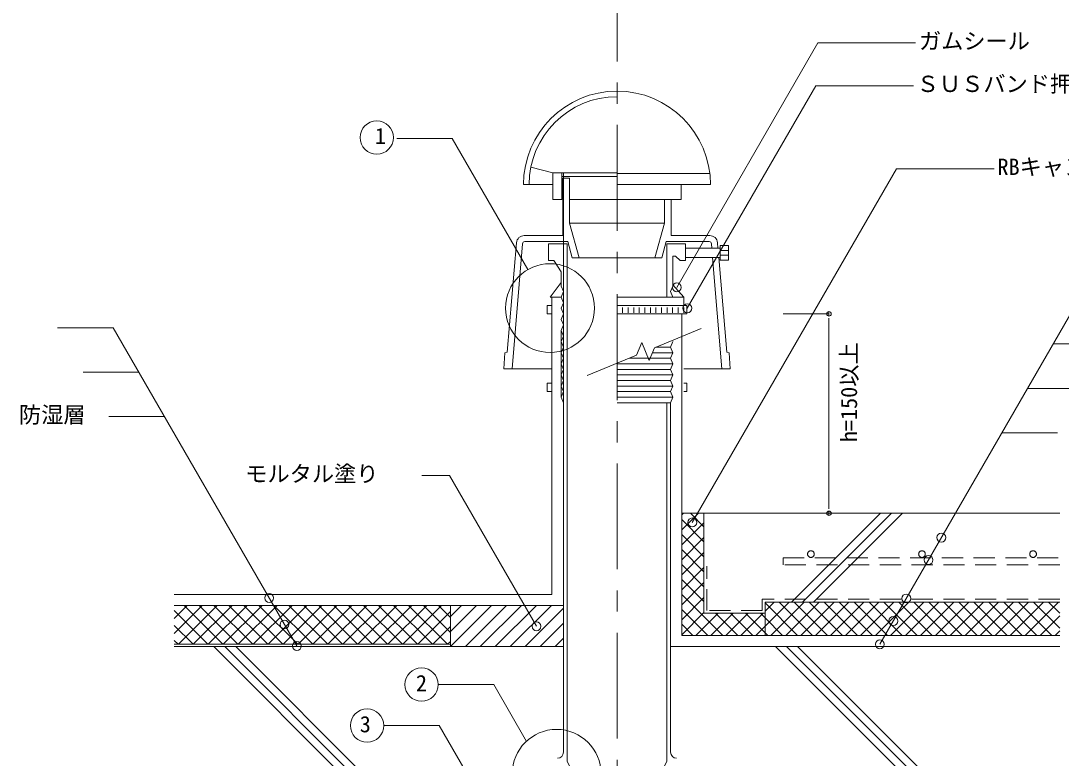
# Model space of a CAD drawing. Units: millimetres, scale not verified. Extents: x -1380 to 1380, y -955 to 955.
# Drawn here: x -693 to 244, y -373 to 291 of the extents above; entities that cross this region are included whole.
import ezdxf
from ezdxf.enums import TextEntityAlignment as Align

# ---------------------------------------------------------------- set-up
doc = ezdxf.new("R2010")
doc.units = ezdxf.units.MM
doc.header["$LTSCALE"] = 3
doc.linetypes.add('USER1', pattern=[9.525, 6.35, -3.175])
doc.linetypes.add('USER3', pattern=[50.8, 31.75, -6.35, 6.35, -6.35])
for name, color, linetype, lineweight in [('0-0_0', 7, 'Continuous', 9), ('0-1_HATCH', 9, 'Continuous', 18), ('0-2_KUTAI', 3, 'Continuous', 18), ('0-3_BOUSUI', 1, 'Continuous', 18), ('0-4_MOJI', 7, 'Continuous', 18), ('0-5_KANAMONO', 4, 'Continuous', 18), ('0-6_TENSEN', 4, 'USER1', 18), ('0-7_BUHIN', 7, 'USER1', 9), ('0-9_sunpo', 7, 'Continuous', 18), ('0-A_KANAMONO_SCREW', 4, 'Continuous', 18), ('0-B_KIJUN', 1, 'USER3', 18), ('0-C_ZATU', 6, 'Continuous', 18)]:
    doc.layers.add(name, color=color, linetype=linetype, lineweight=lineweight)
doc.styles.add('ＭＳ ゴシック', font='')
doc.styles.get('ＭＳ ゴシック').set_extended_font_data('MS Gothic')

# ---------------------------------------------------------------- blocks, each defined once
blk = doc.blocks.new('_DOT')
at = {"layer": '0-0_0'}
for p, q in [((-0.5, 0), (-1, 0)), ((0.25, 0), (-0.25, 0))]:
    blk.add_line(p, q, dxfattribs=at)
blk.add_circle((0, 0), 0.25, dxfattribs=at)

msp = doc.modelspace()

# ---------------------------------------------------------------- linework, layer by layer
at = {"layer": '0-1_HATCH'}
for p, q in [((-97.822, -153.88), (-96.249, -152.307)), ((-97.822, -167.35), (-82.779, -152.307)), ((-77.822, -177.999), (-97.822, -157.999)), ((-77.822, -164.528), (-90.043, -152.307)), ((81.032, -152.307), (1.032, -232.307)), ((90.932, -152.307), (10.932, -232.307)), ((100.831, -152.307), (20.831, -232.307)), ((-97.822, -180.82), (-77.822, -160.82)), ((-77.822, -191.469), (-97.822, -171.469)), ((-97.822, -194.291), (-77.822, -174.291)), ((-77.822, -204.939), (-97.822, -184.939)), ((-97.822, -207.761), (-77.822, -187.761)), ((-77.822, -218.41), (-97.822, -198.41)), ((-97.822, -221.231), (-77.822, -201.231)), ((-77.822, -231.88), (-97.822, -211.88)), ((-97.822, -234.702), (-77.822, -214.702)), ((-60.865, -262.307), (-97.822, -225.35)), ((-97.822, -248.172), (-77.822, -228.172)), ((-22.822, -240.524), (-14.605, -232.307)), ((-22.822, -253.995), (-1.134, -232.307)), ((6.487, -262.307), (-22.822, -232.999)), ((-17.664, -262.307), (12.336, -232.307)), ((19.957, -262.307), (-10.043, -232.307)), ((-4.194, -262.307), (25.806, -232.307)), ((33.428, -262.307), (3.428, -232.307)), ((9.277, -262.307), (39.277, -232.307)), ((46.898, -262.307), (16.898, -232.307)), ((22.747, -262.307), (52.747, -232.307)), ((60.368, -262.307), (30.368, -232.307)), ((36.217, -262.307), (66.217, -232.307)), ((73.839, -262.307), (43.839, -232.307)), ((49.688, -262.307), (79.688, -232.307)), ((87.309, -262.307), (57.309, -232.307)), ((63.158, -262.307), (93.158, -232.307)), ((100.78, -262.307), (70.78, -232.307)), ((76.629, -262.307), (106.629, -232.307)), ((114.25, -262.307), (84.25, -232.307)), ((90.099, -262.307), (120.099, -232.307)), ((127.72, -262.307), (97.72, -232.307)), ((103.569, -262.307), (133.569, -232.307)), ((141.191, -262.307), (111.191, -232.307)), ((117.04, -262.307), (147.04, -232.307)), ((154.661, -262.307), (124.661, -232.307)), ((130.51, -262.307), (160.51, -232.307)), ((168.131, -262.307), (138.131, -232.307)), ((143.98, -262.307), (173.98, -232.307)), ((181.602, -262.307), (151.602, -232.307)), ((157.451, -262.307), (187.451, -232.307)), ((195.072, -262.307), (165.072, -232.307)), ((170.921, -262.307), (200.921, -232.307)), ((208.543, -262.307), (178.543, -232.307)), ((184.392, -262.307), (214.392, -232.307)), ((222.013, -262.307), (192.013, -232.307)), ((197.862, -262.307), (227.862, -232.307)), ((235.483, -262.307), (205.483, -232.307)), ((211.332, -262.307), (241.332, -232.307)), ((242.508, -255.862), (218.954, -232.307)), ((242.508, -242.391), (232.424, -232.307)), ((-554.652, -247.009), (-542.95, -235.307)), ((-554.652, -260.479), (-529.479, -235.307)), ((-524.329, -270.307), (-554.652, -239.984)), ((-551.009, -270.307), (-516.009, -235.307)), ((-510.858, -270.307), (-545.858, -235.307)), ((-537.539, -270.307), (-502.539, -235.307)), ((-497.388, -270.307), (-532.388, -235.307)), ((-524.068, -270.307), (-489.068, -235.307)), ((-483.917, -270.307), (-518.917, -235.307)), ((-510.598, -270.307), (-475.598, -235.307)), ((-470.447, -270.307), (-505.447, -235.307)), ((-497.128, -270.307), (-462.128, -235.307)), ((-456.977, -270.307), (-491.977, -235.307)), ((-483.657, -270.307), (-448.657, -235.307)), ((-443.506, -270.307), (-478.506, -235.307)), ((-470.187, -270.307), (-435.187, -235.307)), ((-430.036, -270.307), (-465.036, -235.307)), ((-456.716, -270.307), (-421.716, -235.307)), ((-416.565, -270.307), (-451.565, -235.307)), ((-443.246, -270.307), (-408.246, -235.307)), ((-403.095, -270.307), (-438.095, -235.307)), ((-429.776, -270.307), (-394.776, -235.307)), ((-389.625, -270.307), (-424.625, -235.307)), ((-416.305, -270.307), (-381.305, -235.307)), ((-376.154, -270.307), (-411.154, -235.307)), ((-402.835, -270.307), (-367.835, -235.307)), ((-362.684, -270.307), (-397.684, -235.307)), ((-389.364, -270.307), (-354.364, -235.307)), ((-349.214, -270.307), (-384.214, -235.307)), ((-375.894, -270.307), (-340.894, -235.307)), ((-335.743, -270.307), (-370.743, -235.307)), ((-362.424, -270.307), (-327.424, -235.307)), ((-322.273, -270.307), (-357.273, -235.307)), ((-348.953, -270.307), (-313.953, -235.307)), ((-308.802, -270.307), (-343.802, -235.307)), ((-335.483, -270.307), (-306.072, -240.896)), ((-306.072, -259.567), (-330.332, -235.307)), ((-306.072, -246.097), (-316.862, -235.307)), ((-306.072, -245.366), (-296.013, -235.307)), ((-306.072, -258.837), (-282.542, -235.307)), ((-306.072, -272.307), (-269.072, -235.307)), ((-292.601, -272.307), (-255.601, -235.307)), ((-279.131, -272.307), (-242.131, -235.307)), ((-265.661, -272.307), (-228.661, -235.307)), ((-252.19, -272.307), (-215.19, -235.307)), ((-238.72, -272.307), (-204.322, -237.909)), ((-74.335, -262.307), (-97.822, -238.821)), ((-97.822, -261.643), (-77.822, -241.643)), ((-85.016, -262.307), (-65.016, -242.307)), ((-71.546, -262.307), (-51.546, -242.307)), ((-47.395, -262.307), (-67.395, -242.307)), ((-58.075, -262.307), (-38.075, -242.307)), ((-33.924, -262.307), (-53.924, -242.307)), ((-44.605, -262.307), (-24.605, -242.307)), ((-22.822, -259.939), (-40.454, -242.307)), ((-22.822, -246.469), (-26.984, -242.307)), ((-225.25, -272.307), (-204.322, -251.38)), ((-87.806, -262.307), (-97.822, -252.291)), ((-6.984, -262.307), (-22.822, -246.469)), ((224.803, -262.307), (242.508, -244.602)), ((-537.799, -270.307), (-554.652, -253.454)), ((-322.013, -270.307), (-306.072, -254.366)), ((-31.134, -262.307), (-22.822, -253.995)), ((-20.454, -262.307), (-22.822, -259.939)), ((238.273, -262.307), (242.508, -258.072)), ((-551.269, -270.307), (-554.652, -266.925)), ((-308.542, -270.307), (-306.072, -267.837)), ((-211.779, -272.307), (-204.322, -264.85)), ((-519.189, -272.307), (-339.189, -452.307)), ((-509.289, -272.307), (-329.289, -452.307)), ((-499.39, -272.307), (-319.39, -452.307)), ((-13.274, -272.307), (166.726, -452.307)), ((-3.374, -272.307), (176.626, -452.307)), ((6.525, -272.307), (186.525, -452.307))]:
    msp.add_line(p, q, dxfattribs=at)
at = {"layer": '0-2_KUTAI'}
for p, q in [((-97.822, -152.307), (242.508, -152.307)), ((-77.822, -242.307), (-77.822, -152.307)), ((-22.822, -262.307), (-22.822, -232.307)), ((242.508, -232.307), (-22.822, -232.307)), ((-554.652, -235.307), (-204.322, -235.307)), ((-306.072, -272.307), (-306.072, -235.307)), ((-22.822, -242.307), (-77.822, -242.307)), ((-554.652, -270.307), (-306.072, -270.307)), ((-204.322, -272.307), (-410.299, -272.307)), ((242.508, -272.307), (-107.822, -272.307))]:
    msp.add_line(p, q, dxfattribs=at)
msp.add_lwpolyline([(-554.652, -272.307), (-204.322, -272.307), (-204.322, 153.693)], dxfattribs=at)
at = {"layer": '0-3_BOUSUI'}
for p, q in [((-216.322, 42.156), (-206.322, 55.532)), ((-95.822, 42.156), (-105.822, 53.426)), ((-216.322, 42.156), (-206.322, 42.156)), ((-214.765, 42.156), (-214.765, -225.307)), ((-95.822, 34.656), (-95.822, 42.156)), ((-97.822, -262.307), (-97.822, 27.156)), ((-214.765, -225.307), (-554.652, -225.307)), ((242.508, -262.307), (-97.822, -262.307))]:
    msp.add_line(p, q, dxfattribs=at)
at = {"layer": '0-4_MOJI'}
for p, q in [((236.631, 0.069), (286.631, 0.069)), ((-586.588, -25.335), (-636.588, -25.335)), ((213.537, -39.931), (263.537, -39.931)), ((-563.494, -65.335), (-613.494, -65.335)), ((190.443, -79.931), (240.443, -79.931))]:
    msp.add_line(p, q, dxfattribs=at)
for points in [[(112.721, 271.077), (24.786, 271.077), (-102.25, 51.046)], [(110.741, 232.504), (22.806, 232.504), (-92.826, 32.224)], [(-236.291, 67.066), (-304.378, 184.996), (-354.378, 184.996)], [(183.427, 157.815), (95.491, 157.815), (-88.336, -160.584)], [(332.819, 80.069), (282.819, 80.069), (80.528, -270.308)], [(-659.682, 14.665), (-609.682, 14.665), (-444.285, -271.811)], [(-331.843, -118.482), (-306.843, -118.482), (-228.546, -254.097)], [(-237.484, -357.812), (-267.072, -306.565), (-317.072, -306.565)], [(-258.209, -443.717), (-316.074, -343.491), (-366.074, -343.491)]]:
    msp.add_lwpolyline(points, dxfattribs=at)
for centre, radius in [((-372.358, 185.9), 15), ((-216.358, 32.341), 40), ((-102.25, 51.046), 4), ((-92.826, 32.224), 4), ((-88.336, -160.584), 4), ((135.935, -174.228), 4), ((124.372, -194.368), 4), ((-469.237, -228.593), 4), ((104.366, -229.02), 4), ((-455.462, -252.452), 4), ((-228.546, -254.097), 4), ((92.647, -249.318), 4), ((-444.285, -271.811), 4), ((80.528, -270.308), 4), ((-332.072, -306.565), 15), ((-381.074, -343.491), 15), ((-210.461, -386.92), 40)]:
    msp.add_circle(centre, radius, dxfattribs=at)
at = {"layer": '0-5_KANAMONO'}
for p, q in [((-205.822, 154.017), (-213.822, 154.017)), ((-205.822, 150.93), (-156.072, 150.93)), ((-156.072, 153.509), (-72.484, 153.509)), ((-156.072, 143.509), (-71.888, 143.509)), ((-113.322, 108.786), (-113.322, 130.059)), ((-71.051, 90.338), (-70.701, 86.169)), ((-65.169, 86.169), (-65.6, 91.201)), ((-190.161, 77.693), (-121.982, 77.693)), ((-95.822, 42.156), (-156.072, 42.156)), ((-151.072, 33.008), (-151.072, 28.249)), ((-146.072, 33.008), (-146.072, 28.249)), ((-141.072, 33.008), (-141.072, 28.249)), ((-136.072, 33.008), (-136.072, 28.249)), ((-131.072, 33.008), (-131.072, 28.249)), ((-126.072, 33.008), (-126.072, 28.249)), ((-121.072, 33.008), (-121.072, 28.249)), ((-116.072, 33.008), (-116.072, 28.249)), ((-111.072, 33.008), (-111.072, 28.249)), ((-106.072, 33.008), (-106.072, 28.249)), ((-101.072, 33.008), (-101.072, 28.249)), ((-96.072, 33.008), (-96.072, 28.249)), ((-105.822, -7.844), (-124.083, -7.844)), ((-107.822, -2.844), (-121.059, -2.844)), ((-105.822, -17.844), (-107.822, -22.844)), ((-105.822, -27.844), (-107.822, -32.844)), ((-105.822, -37.844), (-107.822, -42.844)), ((-107.822, -52.844), (-107.822, -367.313))]:
    msp.add_line(p, q, dxfattribs=at)
for points in [[(-156.072, 154.017), (-205.822, 154.017), (-205.822, 130.059), (-213.822, 130.059), (-213.822, 154.017), (-233.692, 159.167)], [(-240.255, 143.509), (-235.255, 143.509), (-213.822, 143.509)], [(-239.562, 97.693), (-204.822, 97.693), (-204.822, 149.43), (-198.822, 149.43), (-198.822, 108.786), (-113.322, 108.786), (-121.982, 77.693), (-115.772, 77.693), (-111.733, 92.193), (-73.046, 92.193)], [(-98.322, 143.509), (-98.322, 130.059), (-156.072, 130.059), (-198.822, 130.059)], [(-72.581, 97.693), (-107.322, 97.693), (-107.322, 130.059)], [(-239.097, 92.193), (-200.41, 92.193), (-196.372, 77.693), (-190.161, 77.693), (-198.822, 108.786)], [(-250.557, -22.307), (-258.077, -22.307), (-257.024, -7.833), (-254.986, -7.378), (-246.544, 91.201)], [(-214.765, -22.307), (-250.557, -22.307), (-241.092, 90.338)], [(-206.322, 12.156), (-204.322, 17.156), (-206.322, 22.156), (-204.322, 27.156), (-206.322, 32.156), (-204.322, 37.156), (-206.322, 42.156), (-204.322, 47.156), (-206.322, 52.156), (-206.322, 64.915), (-212.822, 75.193), (-217.822, 75.193), (-217.822, 90.193), (-200.822, 90.193), (-200.822, 52.156), (-200.822, -375.451), (-195.322, -387.427), (-116.822, -387.427), (-111.322, -375.451), (-111.322, -52.844)], [(-105.822, 42.156), (-107.822, 47.156), (-105.822, 52.156), (-105.822, 79.162), (-103.452, 79.162), (-99.322, 75.193), (-94.322, 75.193), (-94.322, 90.193), (-111.322, 90.193), (-111.322, 42.156)], [(-70.014, 77.989), (-61.586, -22.307), (-95.822, -22.307)], [(-64.468, 77.989), (-57.158, -7.378), (-55.119, -7.833), (-54.067, -22.307), (-61.586, -22.307)], [(-214.765, 27.156), (-218.822, 27.156), (-218.822, 34.656), (-214.765, 34.656)], [(-156.072, 34.656), (-93.322, 34.656), (-93.322, 27.156), (-156.072, 27.156)], [(-105.822, 2.156), (-107.822, -2.844), (-105.822, -7.844), (-107.822, -12.844), (-145.27, -12.844)], [(-107.822, -12.844), (-105.822, -17.844), (-156.072, -17.844)], [(-156.072, -27.844), (-105.822, -27.844), (-107.822, -22.844), (-156.072, -22.844)], [(-214.765, -42.814), (-218.822, -42.814), (-218.822, -35.314), (-214.765, -35.314)], [(-156.072, -32.844), (-107.822, -32.844), (-105.822, -37.844), (-156.072, -37.844)], [(-95.822, -42.814), (-93.322, -42.814), (-93.322, -35.314), (-95.822, -35.314)], [(-156.072, -47.844), (-105.822, -47.844), (-107.822, -42.844), (-156.072, -42.844)], [(-206.322, -47.844), (-204.322, -52.844), (-204.322, -367.313)], [(-105.822, -47.844), (-107.822, -52.844), (-156.072, -52.844)]]:
    msp.add_lwpolyline(points, dxfattribs=at)
msp.add_lwpolyline([(-206.322, 12.156), (-204.322, 7.156), (-206.322, 2.156), (-204.322, -2.844), (-206.322, -7.844), (-204.322, -12.844), (-206.322, -17.844), (-204.322, -22.844), (-206.322, -27.844), (-204.322, -32.844), (-206.322, -37.844), (-204.322, -42.844), (-206.322, -47.844)], close=True, dxfattribs=at)
for centre, radius, start, end in [((-156.072, 143.509), 84.184, 90, 180), ((-156.072, 143.509), 84.184, 0, 90), ((-156.072, 143.509), 79.184, 90, 180), ((-239.562, 90.693), 7, 90, 175.84049), ((-72.581, 90.693), 7, 4.15951, 90), ((-239.097, 90.193), 2, 90, 175.84067), ((-73.046, 90.193), 2, 4.15933, 90), ((-209.822, -367.313), 5.5, 271.21794, 0), ((-102.322, -367.313), 5.5, 180, 268.78206)]:
    msp.add_arc(centre, radius, start, end, dxfattribs=at)
at = {"layer": '0-6_TENSEN'}
for p, q in [((-6.516, -192.307), (242.508, -192.307)), ((-6.516, -198.769), (-6.516, -192.307)), ((242.508, -198.769), (-6.516, -198.769))]:
    msp.add_line(p, q, dxfattribs=at)
for centre in [(18.484, -189.076), (118.484, -189.076), (218.484, -189.076)]:
    msp.add_circle(centre, 3, dxfattribs=at)
at = {"layer": '0-7_BUHIN'}
for p, q in [((-75.322, -239.807), (-75.322, -199.807)), ((-25.322, -239.807), (-25.322, -229.807)), ((242.508, -229.807), (-25.322, -229.807)), ((-25.322, -239.807), (-75.322, -239.807))]:
    msp.add_line(p, q, dxfattribs=at)
at = {"layer": '0-9_sunpo'}
for p, q in [((-6.43, 27.156), (34.728, 27.156)), ((34.728, -144.307), (34.728, 19.156)), ((-6.43, -152.307), (34.728, -152.307))]:
    msp.add_line(p, q, dxfattribs=at)
at = {"layer": '0-A_KANAMONO_SCREW'}
for p, q in [((-94.322, 86.169), (-63.337, 86.169)), ((-63.337, 88.669), (-55.837, 88.669)), ((-63.337, 75.489), (-63.337, 88.669)), ((-94.322, 77.989), (-63.337, 77.989)), ((-63.337, 84.275), (-55.837, 84.275)), ((-63.337, 79.882), (-55.837, 79.882))]:
    msp.add_line(p, q, dxfattribs=at)
msp.add_lwpolyline([(-63.337, 75.489), (-55.837, 75.489), (-55.837, 88.669)], dxfattribs=at)
at = {"layer": '0-B_KIJUN'}
msp.add_line((-156.072, -659.984), (-156.072, 394.913), dxfattribs=at)
at = {"layer": '0-C_ZATU'}
for p, q in [((-122.202, -3.316), (-80.198, 14.033)), ((-133.751, 1.481), (-126.999, -14.866)), ((-126.999, -14.866), (-122.202, -3.316))]:
    msp.add_line(p, q, dxfattribs=at)
msp.add_lwpolyline([(-183.07, -28.457), (-138.549, -10.068), (-133.751, 1.481)], dxfattribs=at)

# ---------------------------------------------------------------- block references
at = {"layer": '0-9_sunpo', "xscale": 8, "yscale": 8}
for p, rotation in [((34.728, 27.156), 90), ((34.728, -152.307), 270)]:
    msp.add_blockref('_DOT', p, dxfattribs=dict(at, rotation=rotation))

# ---------------------------------------------------------------- texts
at = {"layer": '0-4_MOJI', "style": 'ＭＳ ゴシック'}
for s, p in [('ガムシール', (115.721, 261.077)), ('ＳＵＳバンド押え', (113.741, 222.504)), ('1', (-374.038, 175.582)), ('RBキャント1500', (186.427, 147.815)), ('防湿層', (-694.464, -75.335)), ('モルタル塗り', (-490.782, -128.482)), ('2', (-337.11, -316.938)), ('3', (-387.701, -353.922))]:
    msp.add_text(s, height=14.66, dxfattribs=at).set_placement(p, align=Align.BOTTOM_LEFT)
at = {"layer": '0-9_sunpo', "style": 'ＭＳ ゴシック'}
msp.add_text('h=150以上', height=14.66, rotation=90, dxfattribs=at).set_placement((64.455, -88.325), align=Align.BOTTOM_LEFT)

doc.saveas('drawing.dxf')
